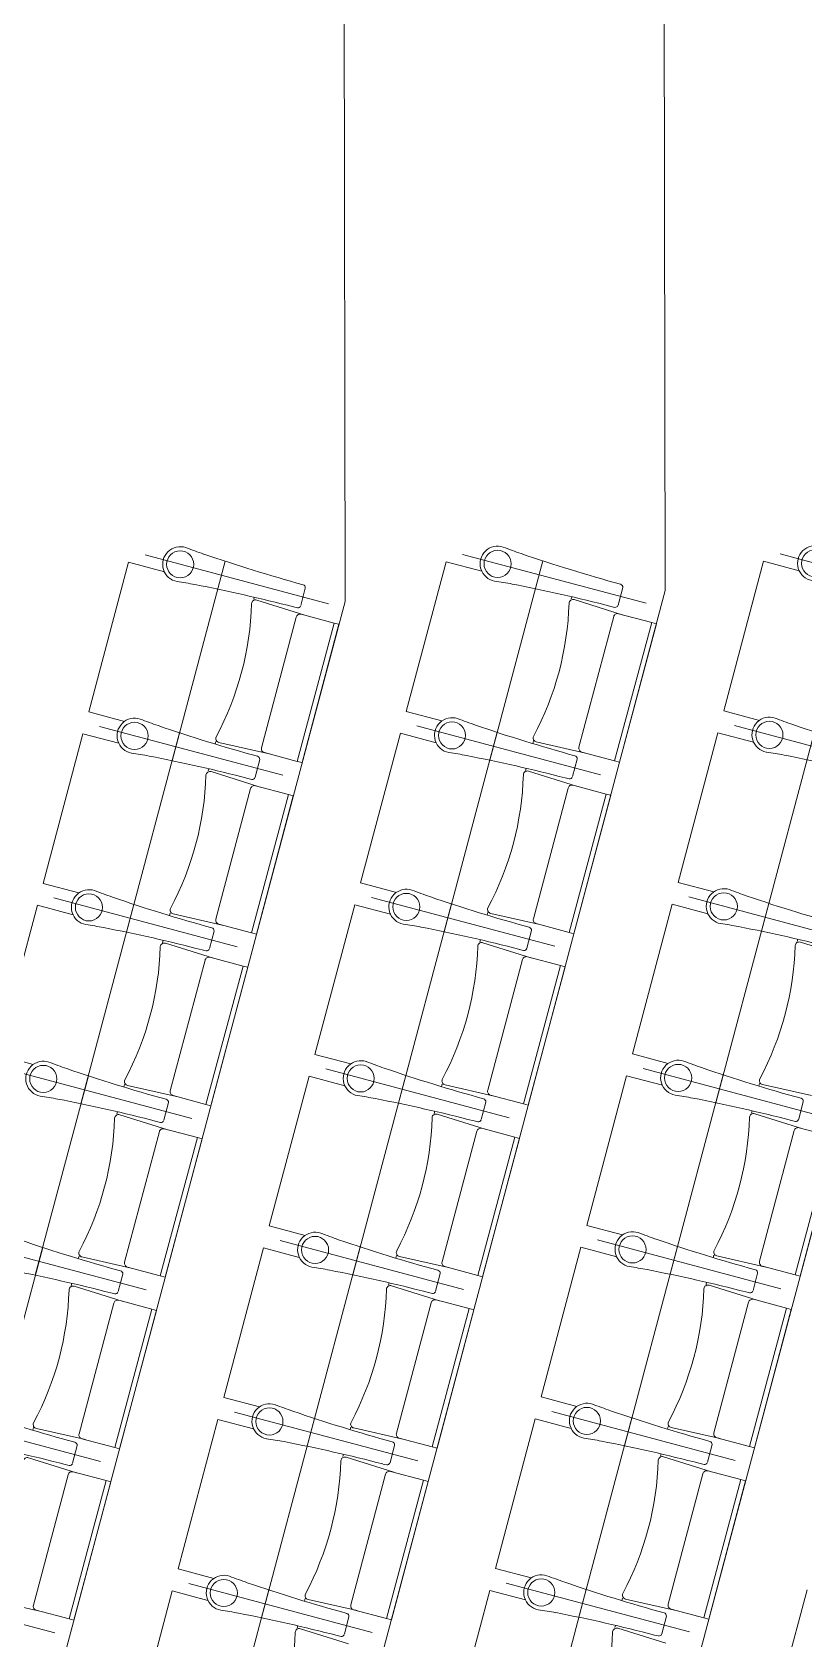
# Model space of a CAD drawing. Header units: millimetres. Extents: x 586 to 1010, y 369 to 668.
# Drawn here: x 701.21 to 703.65, y 466.3 to 471.35 of the extents above; entities that cross this region are included whole.
import ezdxf

# ---------------------------------------------------------------- set-up
doc = ezdxf.new("R2010")
doc.units = ezdxf.units.MM
doc.linetypes.add('CENTER', pattern=[2, 1.25, -0.25, 0.25, -0.25])
doc.linetypes.add('DASHED', pattern=[0.75, 0.5, -0.25])
doc.layers.add('plan line', color=7, linetype='Continuous', lineweight=15)

msp = doc.modelspace()

# ---------------------------------------------------------------- linework, layer by layer
at = {"color": 254, "lineweight": 25}
for points in [[(671.7124, 620.7085), (706.7355, 621.773), (754.2598, 613.8303), (814.6609, 600.1481), (855.7567, 598.0104), (895.0671, 567.0647), (920.0096, 542.0176), (952.0084, 521.2476), (977.2234, 504.6526), (979.6352, 479.2339), (986.3437, 463.8549), (988.7975, 462.3853)], [(654.944, 595.4717), (670.2671, 587.3174), (714.302, 595.1648), (787.0891, 595.1648), (819.3936, 580.9441), (821.0297, 562.8505), (813.4907, 552.7881), (808.7339, 539.6711), (796.4072, 534.7059), (791.0222, 527.249), (791.0222, 507.547), (797.3007, 476.5274), (814.9752, 463.8897), (836.1481, 474.6816), (874.0221, 478.5878), (885.7286, 462.7333), (863.0042, 436.0794), (845.7887, 420.6845), (845.1044, 408.6747)], [(639.2065, 583.4381), (644.7272, 575.638), (657.7961, 553.4401), (668.4043, 543.9291), (682.5178, 548.7307), (692.9838, 555.4778), (711.9339, 556.5828), (734.3456, 532.1334), (750.593, 477.7475), (754.1369, 444.164), (776.4657, 425.4473), (782.6172, 412.2355)]]:
    msp.add_spline(points, degree=3, dxfattribs=at)
at = {"layer": 'plan line'}
for p, q in [((702.1828, 480.5713), (702.2001, 469.5621)), ((703.209, 469.5964), (703.1917, 480.5621)), ((701.5182, 469.6854), (701.3929, 469.2145)), ((701.6309, 469.6554), (701.5182, 469.6854)), ((702.5183, 469.687), (702.393, 469.216)), ((702.631, 469.657), (702.5183, 469.687)), ((703.5184, 469.6885), (703.3931, 469.2176)), ((703.6311, 469.6585), (703.5184, 469.6885)), ((701.6943, 463.9079), (703.209, 469.5964)), ((701.9124, 469.5682), (701.9143, 469.5753)), ((702.0606, 469.549), (702.075, 469.6042)), ((702.9125, 469.5698), (702.9144, 469.5768)), ((703.0607, 469.5505), (703.0751, 469.6058)), ((702.2001, 469.5621), (700.6942, 463.9063)), ((702.0502, 469.5417), (702.0377, 469.5448)), ((704.1946, 469.5437), (702.6944, 463.9095)), ((703.0503, 469.5433), (703.0378, 469.5464)), ((702.393, 469.216), (702.5056, 469.1861)), ((703.3931, 469.2176), (703.5057, 469.1876)), ((701.3929, 469.2145), (701.5055, 469.1845)), ((701.3745, 469.1454), (701.2491, 468.6745)), ((701.4871, 469.1154), (701.3745, 469.1454)), ((701.7912, 469.113), (701.7933, 469.1211)), ((702.3746, 469.147), (702.2492, 468.6761)), ((702.4872, 469.117), (702.3746, 469.147)), ((702.7913, 469.1146), (702.7934, 469.1227)), ((703.3747, 469.1485), (703.2493, 468.6776)), ((703.4873, 469.1185), (703.3747, 469.1485)), ((701.9168, 469.009), (701.9313, 469.0643)), ((701.9168, 469.009), (701.9313, 469.0643)), ((702.9169, 469.0105), (702.9314, 469.0658)), ((702.9169, 469.0105), (702.9314, 469.0658)), ((701.7686, 469.0282), (701.7705, 469.0353)), ((702.7687, 469.0298), (702.7706, 469.0368)), ((701.9065, 469.0017), (701.894, 469.0048)), ((701.9065, 469.0017), (701.894, 469.0048)), ((702.9066, 469.0033), (702.8941, 469.0064)), ((702.9066, 469.0033), (702.8941, 469.0064)), ((701.2491, 468.6745), (701.3618, 468.6445)), ((702.2492, 468.6761), (702.3619, 468.6461)), ((703.2493, 468.6776), (703.3619, 468.6476)), ((703.2309, 468.6086), (703.1055, 468.1377)), ((703.3435, 468.5786), (703.2309, 468.6086)), ((701.2307, 468.6054), (701.1053, 468.1345)), ((701.3434, 468.5754), (701.2307, 468.6054)), ((701.6474, 468.573), (701.6496, 468.5811)), ((702.2308, 468.607), (702.1054, 468.1361)), ((702.3435, 468.577), (702.2308, 468.607)), ((702.6475, 468.5746), (702.6497, 468.5827)), ((701.773, 468.469), (701.7875, 468.5243)), ((701.773, 468.469), (701.7875, 468.5243)), ((702.7731, 468.4706), (702.7876, 468.5259)), ((702.7731, 468.4706), (702.7876, 468.5259)), ((701.6248, 468.4882), (701.6267, 468.4953)), ((701.7627, 468.4617), (701.7502, 468.4648)), ((701.7627, 468.4617), (701.7502, 468.4648)), ((702.6249, 468.4898), (702.6268, 468.4969)), ((702.7628, 468.4633), (702.7503, 468.4664)), ((702.7628, 468.4633), (702.7503, 468.4664)), ((703.625, 468.4914), (703.6269, 468.4984)), ((701.1053, 468.1345), (701.218, 468.1045)), ((702.1054, 468.1361), (702.2181, 468.1061)), ((703.1055, 468.1377), (703.2182, 468.1077)), ((702.087, 468.067), (701.9616, 467.5961)), ((702.1997, 468.037), (702.087, 468.067)), ((703.0871, 468.0686), (702.9617, 467.5977)), ((703.1998, 468.0386), (703.0871, 468.0686)), ((701.5036, 468.033), (701.5058, 468.0411)), ((702.5037, 468.0346), (702.5059, 468.0427)), ((703.5038, 468.0362), (703.506, 468.0443)), ((701.481, 467.9482), (701.4829, 467.9553)), ((701.6292, 467.929), (701.6437, 467.9843)), ((701.6292, 467.929), (701.6437, 467.9843)), ((702.4811, 467.9498), (702.483, 467.9569)), ((702.6293, 467.9306), (702.6438, 467.9859)), ((702.6293, 467.9306), (702.6438, 467.9859)), ((703.4812, 467.9514), (703.4831, 467.9585)), ((703.6294, 467.9322), (703.6439, 467.9874)), ((703.6294, 467.9322), (703.6439, 467.9874)), ((701.6189, 467.9218), (701.6064, 467.9248)), ((701.6189, 467.9218), (701.6064, 467.9248)), ((702.619, 467.9233), (702.6065, 467.9264)), ((702.619, 467.9233), (702.6065, 467.9264)), ((703.6191, 467.9249), (703.6066, 467.928)), ((703.6191, 467.9249), (703.6066, 467.928)), ((701.9616, 467.5961), (702.0743, 467.5661)), ((702.9617, 467.5977), (703.0744, 467.5677)), ((701.3598, 467.493), (701.362, 467.5012)), ((701.9432, 467.527), (701.8179, 467.0561)), ((702.0559, 467.497), (701.9432, 467.527)), ((702.3599, 467.4946), (702.3621, 467.5027)), ((702.9433, 467.5286), (702.8179, 467.0577)), ((703.056, 467.4986), (702.9433, 467.5286)), ((703.36, 467.4962), (703.3622, 467.5043)), ((701.4855, 467.389), (701.4999, 467.4443)), ((701.4855, 467.389), (701.4999, 467.4443)), ((702.4856, 467.3906), (702.5, 467.4459)), ((702.4856, 467.3906), (702.5, 467.4459)), ((703.4857, 467.3922), (703.5001, 467.4475)), ((703.4857, 467.3922), (703.5001, 467.4475)), ((701.3373, 467.4083), (701.3391, 467.4153)), ((702.3374, 467.4098), (702.3392, 467.4169)), ((703.3375, 467.4114), (703.3393, 467.4185)), ((701.4751, 467.3818), (701.4626, 467.3848)), ((701.4751, 467.3818), (701.4626, 467.3848)), ((702.4752, 467.3834), (702.4627, 467.3864)), ((702.4752, 467.3834), (702.4627, 467.3864)), ((703.4753, 467.3849), (703.4628, 467.388)), ((703.4753, 467.3849), (703.4628, 467.388)), ((701.8179, 467.0561), (701.9305, 467.0261)), ((702.8179, 467.0577), (702.9306, 467.0277)), ((701.2161, 466.953), (701.2182, 466.9612)), ((701.7995, 466.987), (701.6741, 466.5161)), ((701.9121, 466.957), (701.7995, 466.987)), ((702.2162, 466.9546), (702.2183, 466.9628)), ((702.7996, 466.9886), (702.6742, 466.5177)), ((702.9122, 466.9586), (702.7996, 466.9886)), ((703.2163, 466.9562), (703.2184, 466.9643)), ((701.3417, 466.849), (701.3561, 466.9043)), ((701.3417, 466.849), (701.3561, 466.9043)), ((702.3418, 466.8506), (702.3563, 466.9059)), ((702.3418, 466.8506), (702.3562, 466.9059)), ((703.3419, 466.8522), (703.3563, 466.9075)), ((703.3419, 466.8522), (703.3563, 466.9075)), ((701.3314, 466.8418), (701.3189, 466.8448)), ((701.3314, 466.8418), (701.3189, 466.8448)), ((702.1936, 466.8698), (702.1955, 466.8769)), ((702.3315, 466.8434), (702.319, 466.8464)), ((702.3315, 466.8434), (702.319, 466.8464)), ((703.1937, 466.8714), (703.1956, 466.8785)), ((703.3315, 466.8449), (703.3191, 466.848)), ((703.3315, 466.8449), (703.3191, 466.848)), ((701.6741, 466.5161), (701.7867, 466.4861)), ((702.6742, 466.5177), (702.7868, 466.4877)), ((701.6557, 466.447), (701.5303, 465.9761)), ((701.7683, 466.417), (701.6557, 466.447)), ((702.6558, 466.4486), (702.5304, 465.9777)), ((702.7684, 466.4186), (702.6558, 466.4486)), ((703.6559, 466.4502), (703.5305, 465.9793)), ((702.0724, 466.4146), (702.0746, 466.4228)), ((703.0725, 466.4162), (703.0747, 466.4243)), ((702.0498, 466.3299), (702.0517, 466.3369)), ((702.198, 466.3106), (702.2125, 466.3659)), ((702.198, 466.3106), (702.2125, 466.3659)), ((703.0499, 466.3314), (703.0518, 466.3385)), ((703.1981, 466.3122), (703.2126, 466.3675)), ((703.1981, 466.3122), (703.2126, 466.3675)), ((702.1877, 466.3034), (702.1752, 466.3064)), ((702.1877, 466.3034), (702.1752, 466.3064)), ((703.1878, 466.305), (703.1753, 466.308)), ((703.1878, 466.305), (703.1753, 466.308))]:
    msp.add_line(p, q, dxfattribs=at)
at = {"layer": 'plan line', "linetype": 'CENTER', "ltscale": 3}
for p, q in [((702.1483, 469.5546), (701.5705, 469.7084)), ((703.1484, 469.5562), (702.5706, 469.71)), ((704.1485, 469.5578), (703.5707, 469.7116)), ((702.0045, 469.0146), (701.4267, 469.1685)), ((702.0045, 469.0146), (701.4267, 469.1685)), ((703.0046, 469.0162), (702.4268, 469.17)), ((703.0046, 469.0162), (702.4268, 469.17)), ((704.0047, 469.0178), (703.4269, 469.1716)), ((704.0047, 469.0178), (703.4269, 469.1716)), ((701.8608, 468.4746), (701.283, 468.6285)), ((701.8608, 468.4746), (701.283, 468.6285)), ((702.8609, 468.4762), (702.2831, 468.6301)), ((702.8609, 468.4762), (702.2831, 468.6301)), ((703.861, 468.4778), (703.2831, 468.6316)), ((703.861, 468.4778), (703.2831, 468.6316)), ((701.717, 467.9346), (701.1392, 468.0885)), ((701.717, 467.9346), (701.1392, 468.0885)), ((702.7171, 467.9362), (702.1393, 468.0901)), ((702.7171, 467.9362), (702.1393, 468.0901)), ((703.7172, 467.9378), (703.1394, 468.0916)), ((703.7172, 467.9378), (703.1394, 468.0916)), ((701.5732, 467.3947), (700.9954, 467.5485)), ((701.5732, 467.3947), (700.9954, 467.5485)), ((702.5733, 467.3962), (701.9955, 467.5501)), ((702.5733, 467.3962), (701.9955, 467.5501)), ((703.5734, 467.3978), (702.9956, 467.5517)), ((703.5734, 467.3978), (702.9956, 467.5517)), ((701.4294, 466.8547), (700.8516, 467.0085)), ((701.4294, 466.8547), (700.8516, 467.0085)), ((702.4295, 466.8562), (701.8517, 467.0101)), ((702.4295, 466.8562), (701.8517, 467.0101)), ((703.4296, 466.8578), (702.8518, 467.0117)), ((703.4296, 466.8578), (702.8518, 467.0117)), ((701.2857, 466.3147), (700.7078, 466.4685)), ((701.2857, 466.3147), (700.7078, 466.4685)), ((702.2858, 466.3163), (701.7079, 466.4701)), ((702.2858, 466.3163), (701.7079, 466.4701)), ((703.2858, 466.3178), (702.708, 466.4717)), ((703.2858, 466.3178), (702.708, 466.4717))]:
    msp.add_line(p, q, dxfattribs=at)
at = {"layer": 'plan line', "linetype": 'DASHED', "ltscale": 3}
for p, q in [((701.8228, 469.6883), (701.6557, 469.0606)), ((702.8229, 469.6899), (702.6558, 469.0622)), ((701.679, 469.1483), (701.5119, 468.5207)), ((702.6791, 469.1499), (702.512, 468.5222)), ((703.6792, 469.1515), (703.5121, 468.5238)), ((701.5352, 468.6083), (701.3681, 467.9807)), ((702.5353, 468.6099), (702.3682, 467.9822)), ((703.5354, 468.6115), (703.3683, 467.9838)), ((701.3914, 468.0684), (701.2243, 467.4407)), ((702.3915, 468.0699), (702.2244, 467.4423)), ((703.3916, 468.0715), (703.2245, 467.4438)), ((701.2477, 467.5284), (701.0805, 466.9007)), ((702.2478, 467.5299), (702.0806, 466.9023)), ((703.2479, 467.5315), (703.0807, 466.9038)), ((702.104, 466.99), (701.9369, 466.3623)), ((703.1041, 466.9915), (702.937, 466.3639)), ((701.9602, 466.45), (701.7931, 465.8223)), ((702.9603, 466.4515), (702.7932, 465.8239))]:
    msp.add_line(p, q, dxfattribs=at)
at = {"layer": 'plan line'}
for points in [[(701.9571, 469.0831), (701.8027, 469.1182, -0.474715), (701.794, 469.1357, 0.115865), (701.9057, 469.5552, -0.474715), (701.922, 469.5661), (702.0731, 469.5188)], [(702.0495, 469.0585), (701.9461, 469.0861, -0.414214), (701.9371, 469.1016), (702.0465, 469.5127, -0.414214), (702.0621, 469.5217), (702.1662, 469.494), (702.0495, 469.0585)], [(702.9572, 469.0847), (702.8028, 469.1198, -0.474715), (702.7941, 469.1373, 0.115865), (702.9058, 469.5568, -0.474715), (702.9221, 469.5677), (703.0732, 469.5203)], [(703.0496, 469.0601), (702.9462, 469.0876, -0.414214), (702.9372, 469.1032), (703.0466, 469.5143, -0.414214), (703.0622, 469.5233), (703.1663, 469.4956), (703.0496, 469.0601)], [(701.8134, 468.5431), (701.6589, 468.5782, -0.474715), (701.6502, 468.5958, 0.115865), (701.7619, 469.0152, -0.474715), (701.7782, 469.0261), (701.9294, 468.9788)], [(702.8135, 468.5447), (702.659, 468.5798, -0.474715), (702.6503, 468.5973, 0.115865), (702.762, 469.0168, -0.474715), (702.7783, 469.0277), (702.9295, 468.9803)], [(701.9057, 468.5186), (701.8023, 468.5461, -0.414214), (701.7933, 468.5616), (701.9028, 468.9727, -0.414214), (701.9183, 468.9817), (702.0224, 468.954), (701.9057, 468.5186)], [(702.9058, 468.5201), (702.8024, 468.5476, -0.414214), (702.7934, 468.5632), (702.9029, 468.9743, -0.414214), (702.9184, 468.9833), (703.0225, 468.9556), (702.9058, 468.5201)], [(701.6696, 468.0031), (701.5152, 468.0382, -0.474715), (701.5064, 468.0558, 0.115865), (701.6181, 468.4752, -0.474715), (701.6344, 468.4861), (701.7856, 468.4388)], [(702.6697, 468.0047), (702.5153, 468.0398, -0.474715), (702.5065, 468.0574, 0.115865), (702.6182, 468.4768, -0.474715), (702.6345, 468.4877), (702.7857, 468.4404)], [(703.6698, 468.0063), (703.5154, 468.0414, -0.474715), (703.5066, 468.0589, 0.115865), (703.6183, 468.4784, -0.474715), (703.6346, 468.4893), (703.7858, 468.4419)], [(701.7619, 467.9786), (701.6585, 468.0061, -0.414214), (701.6495, 468.0216), (701.759, 468.4327, -0.414214), (701.7745, 468.4417), (701.8787, 468.414), (701.7619, 467.9786)], [(702.762, 467.9801), (702.6586, 468.0077, -0.414214), (702.6496, 468.0232), (702.7591, 468.4343, -0.414214), (702.7746, 468.4433), (702.8788, 468.4156), (702.762, 467.9801)], [(701.5258, 467.4631), (701.3714, 467.4982, -0.474715), (701.3627, 467.5158, 0.115865), (701.4743, 467.9352, -0.474715), (701.4907, 467.9461), (701.6418, 467.8988)], [(701.6182, 467.4386), (701.5147, 467.4661, -0.414214), (701.5057, 467.4816), (701.6152, 467.8927, -0.414214), (701.6307, 467.9017), (701.7349, 467.874), (701.6182, 467.4386)], [(702.5259, 467.4647), (702.3715, 467.4998, -0.474715), (702.3628, 467.5174, 0.115865), (702.4744, 467.9368, -0.474715), (702.4908, 467.9477), (702.6419, 467.9004)], [(702.6183, 467.4402), (702.5148, 467.4677, -0.414214), (702.5058, 467.4832), (702.6153, 467.8943, -0.414214), (702.6308, 467.9033), (702.735, 467.8756), (702.6183, 467.4402)], [(703.526, 467.4663), (703.3716, 467.5014, -0.474715), (703.3629, 467.5189, 0.115865), (703.4745, 467.9384, -0.474715), (703.4908, 467.9493), (703.642, 467.9019)], [(703.6184, 467.4417), (703.5149, 467.4692, -0.414214), (703.5059, 467.4848), (703.6154, 467.8959, -0.414214), (703.6309, 467.9049), (703.7351, 467.8772), (703.6184, 467.4417)], [(701.382, 466.9232), (701.2276, 466.9582, -0.474715), (701.2189, 466.9758, 0.115865), (701.3306, 467.3952, -0.474715), (701.3469, 467.4061), (701.498, 467.3588)], [(702.3821, 466.9247), (702.2277, 466.9598, -0.474715), (702.219, 466.9774, 0.115865), (702.3307, 467.3968, -0.474715), (702.347, 467.4077), (702.4981, 467.3604)], [(703.3822, 466.9263), (703.2278, 466.9614, -0.474715), (703.2191, 466.979, 0.115865), (703.3308, 467.3984, -0.474715), (703.3471, 467.4093), (703.4982, 467.362)], [(701.4744, 466.8986), (701.371, 466.9261, -0.414214), (701.362, 466.9416), (701.4714, 467.3527, -0.414214), (701.487, 467.3617), (701.5911, 467.334), (701.4744, 466.8986)], [(702.4745, 466.9002), (702.3711, 466.9277, -0.414214), (702.3621, 466.9432), (702.4715, 467.3543, -0.414214), (702.4871, 467.3633), (702.5912, 467.3356), (702.4745, 466.9002)], [(703.4746, 466.9018), (703.3712, 466.9293, -0.414214), (703.3622, 466.9448), (703.4716, 467.3559, -0.414214), (703.4872, 467.3649), (703.5913, 467.3372), (703.4746, 466.9018)], [(701.2383, 466.3832), (701.0838, 466.4182, -0.474715), (701.0751, 466.4358, 0.115865), (701.1868, 466.8553, -0.474715), (701.2031, 466.8662), (701.3542, 466.8188)], [(702.2384, 466.3848), (702.0839, 466.4198, -0.474715), (702.0752, 466.4374, 0.115865), (702.1869, 466.8568, -0.474715), (702.2032, 466.8677), (702.3543, 466.8204)], [(703.2384, 466.3863), (703.084, 466.4214, -0.474715), (703.0753, 466.439, 0.115865), (703.187, 466.8584, -0.474715), (703.2033, 466.8693), (703.3544, 466.822)], [(701.3306, 466.3586), (701.2272, 466.3861, -0.414214), (701.2182, 466.4017), (701.3276, 466.8128, -0.414214), (701.3432, 466.8218), (701.4473, 466.7941), (701.3306, 466.3586)], [(702.3307, 466.3602), (702.2273, 466.3877, -0.414214), (702.2183, 466.4032), (702.3277, 466.8143, -0.414214), (702.3433, 466.8233), (702.4474, 466.7956), (702.3307, 466.3602)], [(703.3308, 466.3618), (703.2274, 466.3893, -0.414214), (703.2184, 466.4048), (703.3278, 466.8159, -0.414214), (703.3434, 466.8249), (703.4475, 466.7972), (703.3308, 466.3618)], [(702.0946, 465.8448), (701.9402, 465.8798, -0.474715), (701.9314, 465.8974, 0.115865), (702.0431, 466.3168, -0.474715), (702.0594, 466.3278), (702.2106, 466.2804)], [(703.0947, 465.8463), (702.9403, 465.8814, -0.474715), (702.9315, 465.899, 0.115865), (703.0432, 466.3184, -0.474715), (703.0595, 466.3293), (703.2107, 466.282)]]:
    msp.add_lwpolyline(points, format="xyb", dxfattribs=at)
for points in [[(702.065, 469.0544), (702.1809, 469.4901), (702.1662, 469.494), (702.0495, 469.0585), (702.065, 469.0544)], [(703.0651, 469.056), (703.181, 469.4917), (703.1663, 469.4956), (703.0496, 469.0601), (703.0651, 469.056)], [(701.9212, 468.5144), (702.0372, 468.9501), (702.0224, 468.954), (701.9057, 468.5186), (701.9212, 468.5144)], [(702.9213, 468.516), (703.0373, 468.9517), (703.0225, 468.9556), (702.9058, 468.5201), (702.9213, 468.516)], [(701.7774, 467.9745), (701.8934, 468.4101), (701.8787, 468.414), (701.7619, 467.9786), (701.7774, 467.9745)], [(702.7775, 467.976), (702.8935, 468.4117), (702.8788, 468.4156), (702.762, 467.9801), (702.7775, 467.976)], [(701.6336, 467.4345), (701.7496, 467.8701), (701.7349, 467.874), (701.6182, 467.4386), (701.6336, 467.4345)], [(702.6337, 467.436), (702.7497, 467.8717), (702.735, 467.8756), (702.6183, 467.4402), (702.6337, 467.436)], [(703.6338, 467.4376), (703.7498, 467.8733), (703.7351, 467.8772), (703.6184, 467.4417), (703.6338, 467.4376)], [(701.4898, 466.8945), (701.6058, 467.3301), (701.5911, 467.334), (701.4744, 466.8986), (701.4898, 466.8945)], [(702.49, 466.8961), (702.6059, 467.3317), (702.5912, 467.3356), (702.4745, 466.9002), (702.49, 466.8961)], [(703.49, 466.8976), (703.606, 467.3333), (703.5913, 467.3372), (703.4746, 466.9018), (703.49, 466.8976)], [(701.3461, 466.3545), (701.4621, 466.7901), (701.4473, 466.7941), (701.3306, 466.3586), (701.3461, 466.3545)], [(702.3462, 466.3561), (702.4622, 466.7917), (702.4474, 466.7956), (702.3307, 466.3602), (702.3462, 466.3561)], [(703.3463, 466.3577), (703.4623, 466.7933), (703.4475, 466.7972), (703.3308, 466.3618), (703.3463, 466.3577)]]:
    msp.add_lwpolyline(points, dxfattribs=at)
for centre in [(701.6807, 469.6787), (702.6808, 469.6803), (703.6809, 469.6819), (701.5369, 469.1388), (701.5369, 469.1388), (702.537, 469.1403), (702.537, 469.1403), (703.5371, 469.1419), (703.5371, 469.1419), (701.3932, 468.5988), (701.3932, 468.5988), (702.3933, 468.6003), (702.3933, 468.6003), (703.3934, 468.6019), (703.3934, 468.6019), (702.2495, 468.0604), (702.2495, 468.0604), (703.2496, 468.0619), (703.2496, 468.0619), (701.2494, 468.0588), (701.2494, 468.0588), (702.1057, 467.5204), (702.1057, 467.5204), (703.1058, 467.522), (703.1058, 467.522), (701.9619, 466.9804), (701.9619, 466.9804), (702.962, 466.982), (702.962, 466.982), (701.8182, 466.4404), (701.8182, 466.4404), (702.8183, 466.442), (702.8183, 466.442)]:
    msp.add_circle(centre, 0.0427, dxfattribs=at)
for centre, radius, start, end in [((701.681, 469.679), 0.0554, 71.596, 259.6384), ((703.0804, 473.4377), 3.9554, 249.5499, 250.418), ((702.6811, 469.6806), 0.0554, 71.596, 259.6384), ((704.0805, 473.4392), 3.9554, 249.5499, 250.418), ((703.6812, 469.6822), 0.0554, 71.596, 259.6384), ((703.4802, 474.7527), 5.3287, 251.1073, 254.6309), ((704.4803, 474.7543), 5.3287, 251.1073, 254.6309), ((701.5347, 468.6392), 0.9947, 78.8628, 82.1256), ((702.5348, 468.6408), 0.9947, 78.8628, 82.1256), ((700.779, 464.7093), 4.9966, 75.409, 79.0646), ((702.0654, 469.6052), 0.00967, 354.2643, 75.7147), ((701.7791, 464.7109), 4.9966, 75.409, 79.0646), ((703.0655, 469.6068), 0.00967, 354.2643, 75.7147), ((702.0513, 469.551), 0.00935, 263.5288, 336.652), ((703.0514, 469.5526), 0.00935, 263.5288, 336.652), ((701.5372, 469.139), 0.0554, 71.596, 259.6384), ((701.5372, 469.139), 0.0554, 71.596, 259.6384), ((702.9367, 472.8977), 3.9554, 249.5499, 250.418), ((702.9367, 472.8977), 3.9554, 249.5499, 250.418), ((703.3364, 474.2127), 5.3287, 251.1073, 254.6309), ((703.3364, 474.2127), 5.3287, 251.1073, 254.6309), ((702.5373, 469.1406), 0.0554, 71.596, 259.6384), ((702.5373, 469.1406), 0.0554, 71.596, 259.6384), ((703.9368, 472.8992), 3.9554, 249.5499, 250.418), ((703.9368, 472.8992), 3.9554, 249.5499, 250.418), ((704.3365, 474.2143), 5.3287, 251.1073, 254.6309), ((704.3365, 474.2143), 5.3287, 251.1073, 254.6309), ((703.5374, 469.1422), 0.0554, 71.596, 259.6384), ((703.5374, 469.1422), 0.0554, 71.596, 259.6384), ((704.9369, 472.9008), 3.9554, 249.5499, 250.418), ((704.9369, 472.9008), 3.9554, 249.5499, 250.418), ((705.3366, 474.2159), 5.3287, 251.1073, 254.6309), ((705.3366, 474.2159), 5.3287, 251.1073, 254.6309), ((701.391, 468.0992), 0.9947, 78.8628, 82.1256), ((701.391, 468.0992), 0.9947, 78.8628, 82.1256), ((700.6352, 464.1693), 4.9966, 75.409, 79.0646), ((700.6352, 464.1693), 4.9966, 75.409, 79.0646), ((701.9216, 469.0652), 0.00967, 354.2643, 75.7147), ((701.9216, 469.0652), 0.00967, 354.2643, 75.7147), ((702.3911, 468.1008), 0.9947, 78.8628, 82.1256), ((702.3911, 468.1008), 0.9947, 78.8628, 82.1256), ((701.6353, 464.1709), 4.9966, 75.409, 79.0646), ((701.6353, 464.1709), 4.9966, 75.409, 79.0646), ((702.9217, 469.0668), 0.00967, 354.2643, 75.7147), ((702.9217, 469.0668), 0.00967, 354.2643, 75.7147), ((703.3912, 468.1024), 0.9947, 78.8628, 82.1256), ((703.3912, 468.1024), 0.9947, 78.8628, 82.1256), ((702.6354, 464.1725), 4.9966, 75.409, 79.0646), ((702.6354, 464.1725), 4.9966, 75.409, 79.0646), ((701.9075, 469.011), 0.00935, 263.5288, 336.652), ((701.9075, 469.011), 0.00935, 263.5288, 336.652), ((702.9076, 469.0126), 0.00935, 263.5288, 336.652), ((702.9076, 469.0126), 0.00935, 263.5288, 336.652), ((701.3934, 468.5991), 0.0554, 71.596, 259.6384), ((701.3934, 468.5991), 0.0554, 71.596, 259.6384), ((702.7929, 472.3577), 3.9554, 249.5499, 250.418), ((702.7929, 472.3577), 3.9554, 249.5499, 250.418), ((703.1926, 473.6727), 5.3287, 251.1073, 254.6309), ((703.1926, 473.6727), 5.3287, 251.1073, 254.6309), ((702.3935, 468.6006), 0.0554, 71.596, 259.6384), ((702.3935, 468.6006), 0.0554, 71.596, 259.6384), ((703.793, 472.3593), 3.9554, 249.5499, 250.418), ((703.793, 472.3593), 3.9554, 249.5499, 250.418), ((704.1927, 473.6743), 5.3287, 251.1073, 254.6309), ((704.1927, 473.6743), 5.3287, 251.1073, 254.6309), ((703.3936, 468.6022), 0.0554, 71.596, 259.6384), ((703.3936, 468.6022), 0.0554, 71.596, 259.6384), ((704.7931, 472.3608), 3.9554, 249.5499, 250.418), ((704.7931, 472.3608), 3.9554, 249.5499, 250.418), ((705.1928, 473.6759), 5.3287, 251.1073, 254.6309), ((705.1928, 473.6759), 5.3287, 251.1073, 254.6309), ((701.2472, 467.5592), 0.9947, 78.8628, 82.1256), ((701.2472, 467.5592), 0.9947, 78.8628, 82.1256), ((700.4915, 463.6293), 4.9966, 75.409, 79.0646), ((700.4915, 463.6293), 4.9966, 75.409, 79.0646), ((701.7779, 468.5252), 0.00967, 354.2643, 75.7147), ((701.7779, 468.5252), 0.00967, 354.2643, 75.7147), ((702.2473, 467.5608), 0.9947, 78.8628, 82.1256), ((702.2473, 467.5608), 0.9947, 78.8628, 82.1256), ((701.4916, 463.6309), 4.9966, 75.409, 79.0646), ((701.4916, 463.6309), 4.9966, 75.409, 79.0646), ((702.778, 468.5268), 0.00967, 354.2643, 75.7147), ((702.778, 468.5268), 0.00967, 354.2643, 75.7147), ((703.2474, 467.5624), 0.9947, 78.8628, 82.1256), ((703.2474, 467.5624), 0.9947, 78.8628, 82.1256), ((702.4917, 463.6325), 4.9966, 75.409, 79.0646), ((702.4917, 463.6325), 4.9966, 75.409, 79.0646), ((701.7637, 468.471), 0.00935, 263.5288, 336.652), ((701.7637, 468.471), 0.00935, 263.5288, 336.652), ((702.7638, 468.4726), 0.00935, 263.5288, 336.652), ((702.7638, 468.4726), 0.00935, 263.5288, 336.652), ((701.2497, 468.0591), 0.0554, 71.596, 259.6384), ((701.2497, 468.0591), 0.0554, 71.596, 259.6384), ((702.6491, 471.8177), 3.9554, 249.5499, 250.418), ((702.6491, 471.8177), 3.9554, 249.5499, 250.418), ((702.2498, 468.0607), 0.0554, 71.596, 259.6384), ((702.2498, 468.0607), 0.0554, 71.596, 259.6384), ((703.6492, 471.8193), 3.9554, 249.5499, 250.418), ((703.6492, 471.8193), 3.9554, 249.5499, 250.418), ((703.2499, 468.0622), 0.0554, 71.596, 259.6384), ((703.2499, 468.0622), 0.0554, 71.596, 259.6384), ((704.6493, 471.8209), 3.9554, 249.5499, 250.418), ((704.6493, 471.8209), 3.9554, 249.5499, 250.418), ((703.0489, 473.1327), 5.3287, 251.1073, 254.6309), ((703.0489, 473.1327), 5.3287, 251.1073, 254.6309), ((704.049, 473.1343), 5.3287, 251.1073, 254.6309), ((704.049, 473.1343), 5.3287, 251.1073, 254.6309), ((705.0491, 473.1359), 5.3287, 251.1073, 254.6309), ((705.0491, 473.1359), 5.3287, 251.1073, 254.6309), ((701.1034, 467.0192), 0.9947, 78.8628, 82.1256), ((701.1034, 467.0192), 0.9947, 78.8628, 82.1256), ((702.1035, 467.0208), 0.9947, 78.8628, 82.1256), ((702.1035, 467.0208), 0.9947, 78.8628, 82.1256), ((703.1036, 467.0224), 0.9947, 78.8628, 82.1256), ((703.1036, 467.0224), 0.9947, 78.8628, 82.1256), ((700.3477, 463.0894), 4.9966, 75.409, 79.0646), ((700.3477, 463.0894), 4.9966, 75.409, 79.0646), ((701.6341, 467.9853), 0.00967, 354.2643, 75.7147), ((701.6341, 467.9853), 0.00967, 354.2643, 75.7147), ((701.3478, 463.0909), 4.9966, 75.409, 79.0646), ((701.3478, 463.0909), 4.9966, 75.409, 79.0646), ((702.6342, 467.9868), 0.00967, 354.2643, 75.7147), ((702.6342, 467.9868), 0.00967, 354.2643, 75.7147), ((702.3479, 463.0925), 4.9966, 75.409, 79.0646), ((702.3479, 463.0925), 4.9966, 75.409, 79.0646), ((703.6343, 467.9884), 0.00967, 354.2643, 75.7147), ((703.6343, 467.9884), 0.00967, 354.2643, 75.7147), ((701.62, 467.931), 0.00935, 263.5288, 336.652), ((701.62, 467.931), 0.00935, 263.5288, 336.652), ((702.6201, 467.9326), 0.00935, 263.5288, 336.652), ((702.6201, 467.9326), 0.00935, 263.5288, 336.652), ((703.6202, 467.9342), 0.00935, 263.5288, 336.652), ((703.6202, 467.9342), 0.00935, 263.5288, 336.652), ((702.9051, 472.5927), 5.3287, 251.1073, 254.6309), ((702.9051, 472.5927), 5.3287, 251.1073, 254.6309), ((702.106, 467.5207), 0.0554, 71.596, 259.6384), ((702.106, 467.5207), 0.0554, 71.596, 259.6384), ((703.5054, 471.2793), 3.9554, 249.5499, 250.418), ((703.5054, 471.2793), 3.9554, 249.5499, 250.418), ((703.9052, 472.5943), 5.3287, 251.1073, 254.6309), ((703.9052, 472.5943), 5.3287, 251.1073, 254.6309), ((703.1061, 467.5222), 0.0554, 71.596, 259.6384), ((703.1061, 467.5222), 0.0554, 71.596, 259.6384), ((704.5055, 471.2809), 3.9554, 249.5499, 250.418), ((704.5055, 471.2809), 3.9554, 249.5499, 250.418), ((704.9053, 472.5959), 5.3287, 251.1073, 254.6309), ((704.9053, 472.5959), 5.3287, 251.1073, 254.6309), ((700.2039, 462.5494), 4.9966, 75.409, 79.0646), ((700.2039, 462.5494), 4.9966, 75.409, 79.0646), ((701.4903, 467.4453), 0.00967, 354.2643, 75.7147), ((701.4903, 467.4453), 0.00967, 354.2643, 75.7147), ((701.9597, 466.4808), 0.9947, 78.8628, 82.1256), ((701.9597, 466.4808), 0.9947, 78.8628, 82.1256), ((701.204, 462.5509), 4.9966, 75.409, 79.0646), ((701.204, 462.5509), 4.9966, 75.409, 79.0646), ((702.4904, 467.4468), 0.00967, 354.2643, 75.7147), ((702.4904, 467.4468), 0.00967, 354.2643, 75.7147), ((702.9598, 466.4824), 0.9947, 78.8628, 82.1256), ((702.9598, 466.4824), 0.9947, 78.8628, 82.1256), ((702.2041, 462.5525), 4.9966, 75.409, 79.0646), ((702.2041, 462.5525), 4.9966, 75.409, 79.0646), ((703.4905, 467.4484), 0.00967, 354.2643, 75.7147), ((703.4905, 467.4484), 0.00967, 354.2643, 75.7147), ((701.4762, 467.3911), 0.00935, 263.5288, 336.652), ((701.4762, 467.3911), 0.00935, 263.5288, 336.652), ((702.4763, 467.3926), 0.00935, 263.5288, 336.652), ((702.4763, 467.3926), 0.00935, 263.5288, 336.652), ((703.4764, 467.3942), 0.00935, 263.5288, 336.652), ((703.4764, 467.3942), 0.00935, 263.5288, 336.652), ((702.7613, 472.0528), 5.3287, 251.1073, 254.6309), ((702.7613, 472.0528), 5.3287, 251.1073, 254.6309), ((701.9622, 466.9807), 0.0554, 71.596, 259.6384), ((701.9622, 466.9807), 0.0554, 71.596, 259.6384), ((703.3617, 470.7393), 3.9554, 249.5499, 250.418), ((703.3617, 470.7393), 3.9554, 249.5499, 250.418), ((703.7614, 472.0543), 5.3287, 251.1073, 254.6309), ((703.7614, 472.0543), 5.3287, 251.1073, 254.6309), ((702.9623, 466.9823), 0.0554, 71.596, 259.6384), ((702.9623, 466.9823), 0.0554, 71.596, 259.6384), ((704.3618, 470.7409), 3.9554, 249.5499, 250.418), ((704.3618, 470.7409), 3.9554, 249.5499, 250.418), ((704.7615, 472.0559), 5.3287, 251.1073, 254.6309), ((704.7615, 472.0559), 5.3287, 251.1073, 254.6309), ((700.0601, 462.0094), 4.9966, 75.409, 79.0646), ((700.0601, 462.0094), 4.9966, 75.409, 79.0646), ((701.3465, 466.9053), 0.00967, 354.2643, 75.7147), ((701.3465, 466.9053), 0.00967, 354.2643, 75.7147), ((701.816, 465.9408), 0.9947, 78.8628, 82.1256), ((701.816, 465.9408), 0.9947, 78.8628, 82.1256), ((701.0602, 462.011), 4.9966, 75.409, 79.0646), ((701.0602, 462.011), 4.9966, 75.409, 79.0646), ((702.3466, 466.9069), 0.00967, 354.2643, 75.7147), ((702.3466, 466.9069), 0.00967, 354.2643, 75.7147), ((702.8161, 465.9424), 0.9947, 78.8628, 82.1256), ((702.8161, 465.9424), 0.9947, 78.8628, 82.1256), ((702.0603, 462.0125), 4.9966, 75.409, 79.0646), ((702.0603, 462.0125), 4.9966, 75.409, 79.0646), ((703.3467, 466.9084), 0.00967, 354.2643, 75.7147), ((703.3467, 466.9084), 0.00967, 354.2643, 75.7147), ((701.3324, 466.8511), 0.00935, 263.5288, 336.652), ((701.3324, 466.8511), 0.00935, 263.5288, 336.652), ((702.3325, 466.8527), 0.00935, 263.5288, 336.652), ((702.3325, 466.8527), 0.00935, 263.5288, 336.652), ((703.3326, 466.8542), 0.00935, 263.5288, 336.652), ((703.3326, 466.8542), 0.00935, 263.5288, 336.652), ((701.8184, 466.4407), 0.0554, 71.596, 259.6384), ((701.8184, 466.4407), 0.0554, 71.596, 259.6384), ((703.2179, 470.1993), 3.9554, 249.5499, 250.418), ((703.2179, 470.1993), 3.9554, 249.5499, 250.418), ((702.8185, 466.4423), 0.0554, 71.596, 259.6384), ((702.8185, 466.4423), 0.0554, 71.596, 259.6384), ((704.218, 470.2009), 3.9554, 249.5499, 250.418), ((704.218, 470.2009), 3.9554, 249.5499, 250.418), ((703.6176, 471.5144), 5.3287, 251.1073, 254.6309), ((703.6176, 471.5144), 5.3287, 251.1073, 254.6309), ((704.6177, 471.5159), 5.3287, 251.1073, 254.6309), ((704.6177, 471.5159), 5.3287, 251.1073, 254.6309), ((701.6722, 465.4008), 0.9947, 78.8628, 82.1256), ((701.6722, 465.4008), 0.9947, 78.8628, 82.1256), ((702.6723, 465.4024), 0.9947, 78.8628, 82.1256), ((702.6723, 465.4024), 0.9947, 78.8628, 82.1256), ((700.9165, 461.471), 4.9966, 75.409, 79.0646), ((700.9165, 461.471), 4.9966, 75.409, 79.0646), ((702.2029, 466.3669), 0.00967, 354.2643, 75.7147), ((702.2028, 466.3669), 0.00967, 354.2643, 75.7147), ((701.9166, 461.4726), 4.9966, 75.409, 79.0646), ((701.9166, 461.4726), 4.9966, 75.409, 79.0646), ((703.2029, 466.3684), 0.00967, 354.2643, 75.7147), ((703.2029, 466.3684), 0.00967, 354.2643, 75.7147), ((702.1887, 466.3127), 0.00935, 263.5288, 336.652), ((702.1887, 466.3127), 0.00935, 263.5288, 336.652), ((703.1888, 466.3142), 0.00935, 263.5288, 336.652), ((703.1888, 466.3142), 0.00935, 263.5288, 336.652)]:
    msp.add_arc(centre, radius, start, end, dxfattribs=at)

doc.saveas('drawing.dxf')
